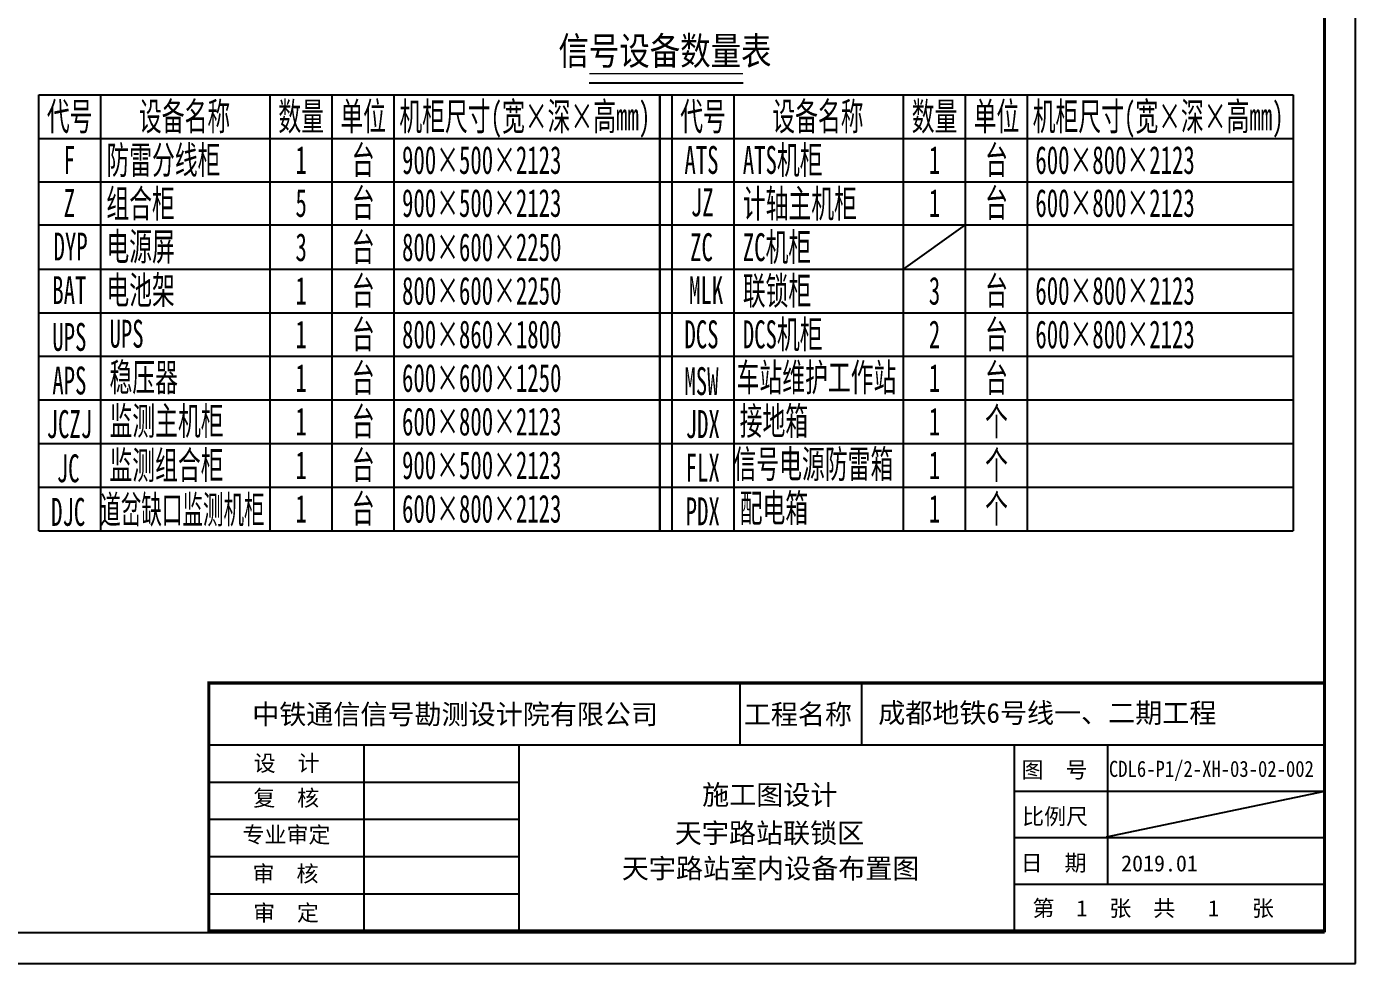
# Model space of a CAD drawing. Header units: millimetres. Extents: x -105589 to 107338, y 13850 to 162308.
# Drawn here: x -85029 to -63589, y 132608 to 147723 of the extents above; entities that cross this region are included whole.
import ezdxf
from ezdxf.enums import TextEntityAlignment as Align

# ---------------------------------------------------------------- set-up
doc = ezdxf.new("R2010")
doc.units = ezdxf.units.MM
for name, color, linetype in [('可变文字', 6, 'Continuous'), ('固定文字', 7, 'Continuous'), ('图框', 7, 'Continuous'), ('角标', 7, 'Continuous')]:
    doc.layers.add(name, color=color, linetype=linetype)
doc.styles.add('_标准', font='', dxfattribs={"width": 0.8})
doc.styles.add('flex', font='')
doc.styles.get('_标准').set_extended_font_data('SimSun')
doc.styles.get('flex').set_extended_font_data('SimSun')

msp = doc.modelspace()

# ---------------------------------------------------------------- linework, layer by layer
at = {"color": 3, "lineweight": -3}
for p, q in [((-75950, 146813.6), (-73468.8, 146813.6)), ((-84833.3, 139589.8), (-84833.3, 146622.6)), ((-83833.3, 139589.8), (-83833.3, 146622.6)), ((-81098.8, 139589.8), (-81098.8, 146622.6)), ((-80098.8, 139589.8), (-80098.8, 146622.6)), ((-80098.8, 139589.8), (-80098.8, 146622.6)), ((-80098.8, 139589.8), (-80098.8, 146622.6)), ((-80098.8, 139589.8), (-80098.8, 146622.6)), ((-79098.8, 139589.8), (-79098.8, 146622.6)), ((-79098.8, 139589.8), (-79098.8, 146622.6)), ((-74814.2, 146622.6), (-74814.2, 139589.8)), ((-74814.2, 139589.8), (-74814.2, 146622.6)), ((-74614.5, 139589.8), (-74614.5, 146622.6)), ((-73614.5, 139589.8), (-73614.5, 146622.6)), ((-70879.9, 139589.8), (-70879.9, 146622.6)), ((-69879.9, 139589.8), (-69879.9, 146622.6)), ((-69879.9, 139589.8), (-69879.9, 146622.6)), ((-69879.9, 139589.8), (-69879.9, 146622.6)), ((-69879.9, 139589.8), (-69879.9, 146622.6)), ((-68879.9, 139589.8), (-68879.9, 146622.6)), ((-68879.9, 139589.8), (-68879.9, 146622.6)), ((-83833.3, 139589.8), (-83833.3, 145319.3)), ((-83833.3, 139589.8), (-83833.3, 145319.3)), ((-81098.8, 139589.8), (-81098.8, 145319.3)), ((-73614.5, 139589.8), (-73614.5, 145319.3)), ((-70879.9, 139589.8), (-70879.9, 145319.3))]:
    msp.add_line(p, q, dxfattribs=at)
at = {"color": 132}
for p, q in [((-84833.3, 146622.6), (-64595.3, 146622.6)), ((-64595.3, 146622.6), (-64595.3, 142422.6)), ((-64595.3, 146622.6), (-64595.3, 139589.8)), ((-64595.3, 146622.6), (-64595.3, 139589.8)), ((-84833.3, 145919.3), (-64595.3, 145919.3)), ((-84833.3, 145216), (-64595.3, 145216)), ((-84833.3, 144522.6), (-64595.3, 144522.6)), ((-84833.3, 143809.5), (-64595.3, 143809.5)), ((-84833.3, 143106.2), (-64595.3, 143106.2)), ((-84833.3, 142402.9), (-64595.3, 142402.9)), ((-84833.3, 141699.6), (-64595.3, 141699.6)), ((-84833.3, 140996.3), (-64595.3, 140996.3)), ((-84833.3, 140293), (-64595.3, 140293)), ((-84833.3, 140293), (-64595.3, 140293)), ((-84833.3, 139589.8), (-64595.3, 139589.8)), ((-84833.3, 139589.8), (-64595.3, 139589.8))]:
    msp.add_line(p, q, dxfattribs=at)
at = {"color": 1}
msp.add_line((-70879.9, 143809.5), (-69879.9, 144522.6), dxfattribs=at)
at = {"color": 0}
for p, q in [((-73518.5, 137133.1), (-73518.5, 136133.1)), ((-71559.3, 137133.1), (-71559.3, 136133.1)), ((-82088.7, 136133.1), (-64088.7, 136133.1)), ((-79588.7, 136133.1), (-79588.7, 133133.1)), ((-77088.7, 136133.1), (-77088.7, 133133.1)), ((-69088.7, 133133.1), (-69088.7, 136133.1)), ((-67588.7, 136133.1), (-67588.7, 133883.1)), ((-82088.7, 135533.1), (-77088.7, 135533.1)), ((-64088.7, 135383.1), (-69088.7, 135383.1)), ((-67603, 134650.7), (-64083.9, 135384.8)), ((-82088.7, 134933.1), (-77088.7, 134933.1)), ((-64088.7, 134633.1), (-69088.7, 134633.1)), ((-82088.7, 134333.1), (-77088.7, 134333.1)), ((-64088.7, 133883.1), (-69088.7, 133883.1)), ((-82088.7, 133733.1), (-77088.7, 133733.1))]:
    msp.add_line(p, q, dxfattribs=at)
at = {"color": 3, "lineweight": -3, "const_width": 25}
msp.add_lwpolyline([(-75950, 146963.6), (-73468.8, 146963.6)], dxfattribs=at)
at = {"color": 0, "const_width": 50}
msp.add_lwpolyline([(-82088.7, 133133.1), (-64088.7, 133133.1), (-64088.7, 137133.1), (-82088.7, 137133.1)], close=True, dxfattribs=at)
at = {"layer": '图框', "color": 3}
msp.add_line((-103088.7, 133108.1), (-64088.7, 133108.1), dxfattribs=at)
at = {"layer": '图框', "color": 3, "const_width": 50}
msp.add_lwpolyline([(-64088.7, 133108.1), (-64088.7, 161808.1)], dxfattribs=at)
at = {"layer": '角标'}
for p, q in [((-63588.7, 132608.1), (-63588.7, 162308.1)), ((-105588.7, 132608.1), (-63588.7, 132608.1))]:
    msp.add_line(p, q, dxfattribs=at)

# ---------------------------------------------------------------- texts
at = {"color": 132, "style": '_标准', "width": 0.8}
msp.add_text('信号设备数量表', height=450, dxfattribs=at).set_placement((-74729, 147556.2), align=Align.TOP_CENTER)
at = {"color": 3, "lineweight": -3, "style": '_标准', "width": 0.6}
for s, p in [('代号', (-84333.3, 146274)), ('设备名称', (-82479.9, 146274)), ('数量', (-80598.8, 146274)), ('单位', (-79598.8, 146274)), ('机柜尺寸(宽×深×高mm)', (-76990.9, 146274)), ('代号', (-74114.5, 146274)), ('设备名称', (-72261.1, 146274)), ('数量', (-70379.9, 146274)), ('单位', (-69379.9, 146274)), ('机柜尺寸(宽×深×高mm)', (-66772.1, 146274)), ('F', (-84338.5, 145570.7)), ('台', (-79598.8, 145570.7)), ('ATS', (-74139.7, 145570.7)), ('台', (-69379.9, 145570.7)), ('1', (-80598.8, 145570.7)), ('900×500×2123', (-77685.3, 145570.7)), ('1', (-70379.9, 145570.7)), ('600×800×2123', (-67466.5, 145570.7)), ('台', (-79598.8, 144877.3)), ('台', (-69379.9, 144877.3)), ('Z', (-84338.5, 144877.3)), ('5', (-80598.8, 144877.3)), ('900×500×2123', (-77685.3, 144877.3)), ('JZ', (-74128, 144887.2)), ('1', (-70379.9, 144877.3)), ('600×800×2123', (-67466.5, 144877.3)), ('DYP', (-84318.5, 144174)), ('3', (-80598.8, 144164.2)), ('台', (-79598.8, 144164.2)), ('800×600×2250', (-77685.3, 144164.2)), ('ZC', (-74139.7, 144164.2)), ('BAT', (-84338.5, 143470.7)), ('1', (-80598.8, 143460.9)), ('台', (-79598.8, 143460.9)), ('800×600×2250', (-77685.3, 143460.9)), ('MLK', (-74064.3, 143470.7)), ('3', (-70379.9, 143460.9)), ('台', (-69379.9, 143460.9)), ('600×800×2123', (-67466.5, 143460.9)), ('台', (-79598.8, 142757.6)), ('台', (-69379.9, 142757.6)), ('UPS', (-84338.5, 142715.8)), ('1', (-80598.8, 142757.6)), ('800×860×1800', (-77685.3, 142757.6)), ('DCS', (-74139.7, 142757.6)), ('2', (-70379.9, 142757.6)), ('600×800×2123', (-67466.5, 142757.6)), ('APS', (-84338.5, 142012.5)), ('1', (-80598.8, 142054.3)), ('台', (-79598.8, 142054.3)), ('600×600×1250', (-77685.3, 142054.3)), ('MSW', (-74139.7, 142002.7)), ('1', (-70379.9, 142054.3)), ('台', (-69379.9, 142054.3)), ('JCZJ', (-84338.5, 141309.2)), ('1', (-80598.8, 141351)), ('台', (-79598.8, 141351)), ('600×800×2123', (-77685.3, 141351)), ('JDX', (-74119.7, 141309.2)), ('1', (-70379.9, 141351)), ('个', (-69379.9, 141351)), ('台', (-79598.8, 140647.8)), ('900×500×2123', (-77685.3, 140647.8)), ('个', (-69379.9, 140647.8)), ('JC', (-84358.5, 140596.1)), ('1', (-80598.8, 140647.8)), ('FLX', (-74119.7, 140606)), ('1', (-70379.9, 140647.8)), ('台', (-79598.8, 139944.5)), ('个', (-69379.9, 139944.5)), ('DJC', (-84358.5, 139892.8)), ('1', (-80598.8, 139944.5)), ('600×800×2123', (-77685.3, 139944.5)), ('PDX', (-74119.7, 139902.7)), ('1', (-70379.9, 139944.5))]:
    msp.add_text(s, height=450, dxfattribs=at).set_placement(p, align=Align.MIDDLE_CENTER)
at = {"color": 3, "lineweight": -3, "style": '_标准'}
for s, width, p in [('防雷分线柜', 0.6, (-83741.9, 145570.7)), ('ATS机柜', 0.6, (-73473.3, 145570.7)), ('组合柜', 0.6, (-83741.9, 144867.5)), ('计轴主机柜', 0.6, (-73473.3, 144867.5)), ('电源屏', 0.6, (-83741.9, 144174)), ('ZC机柜', 0.6, (-73473.3, 144164.2)), ('电池架', 0.6, (-83741.9, 143470.7)), ('联锁柜', 0.6, (-73473.3, 143460.9)), ('DCS机柜', 0.6, (-73473.3, 142757.6)), ('UPS', 0.6, (-83691.2, 142767.5)), ('稳压器', 0.6, (-83691.2, 142064.2)), ('车站维护工作站', 0.6, (-73573.3, 142062.6)), ('监测主机柜', 0.6, (-83691.2, 141360.9)), ('接地箱', 0.6, (-73523, 141360.9)), ('监测组合柜', 0.6, (-83692.2, 140647.8)), ('信号电源防雷箱', 0.6, (-73623, 140665.9)), ('道岔缺口监测机柜', 0.54, (-83841, 139930.9)), ('配电箱', 0.6, (-73523, 139954.3))]:
    msp.add_text(s, height=450, dxfattribs=dict(at, width=width)).set_placement(p, align=Align.MIDDLE_LEFT)
at = {"layer": '可变文字', "color": 0, "style": 'flex'}
for tag, p in [('成都地铁6号线一、二期工程', (-71287.7, 136489.7)), ('施工图设计', (-74128.8, 135168.4)), ('天宇路站室内设备布置图', (-75425.4, 133980.7))]:
    msp.add_attdef(tag, p, '', height=320, dxfattribs=at)
msp.add_attdef('天宇路站联锁区', text='', height=320, dxfattribs=at).set_placement((-73042.6, 134551.9), align=Align.CENTER)
at = {"layer": '固定文字', "color": 0, "style": 'flex'}
for s, height, p in [('中铁通信信号勘测设计院有限公司', 320, (-81388.6, 136467.6)), ('工程名称', 320, (-73457.3, 136467.5)), ('图  号', 260, (-68974.2, 135602.5)), ('比例尺', 260, (-68966.4, 134849.6)), ('日  期', 260, (-68990.4, 134100.2)), ('第  1  张  共   1   张', 260, (-68799.4, 133368.7))]:
    msp.add_text(s, height=height, dxfattribs=at).set_placement(p)
for s, p in [('设  计', (-80834.1, 135839.1)), ('复  核', (-80840.4, 135277.1)), ('专业审定', (-80835.8, 134684.5)), ('审  核', (-80851.5, 134055.6)), ('审  定', (-80843.7, 133424.3))]:
    msp.add_text(s, height=260, dxfattribs=at).set_placement(p, align=Align.MIDDLE_CENTER)
at = {"layer": '固定文字', "color": 0, "style": 'flex', "width": 0.85}
msp.add_attdef('CDL6-P1/2-XH-03-02-002', (-67566.1, 135617.1), '', height=260, dxfattribs=at)
at = {"layer": '固定文字', "color": 0, "style": 'flex'}
msp.add_attdef('2019.01', (-67368.9, 134092), '', height=260, dxfattribs=at)

doc.saveas('drawing.dxf')
